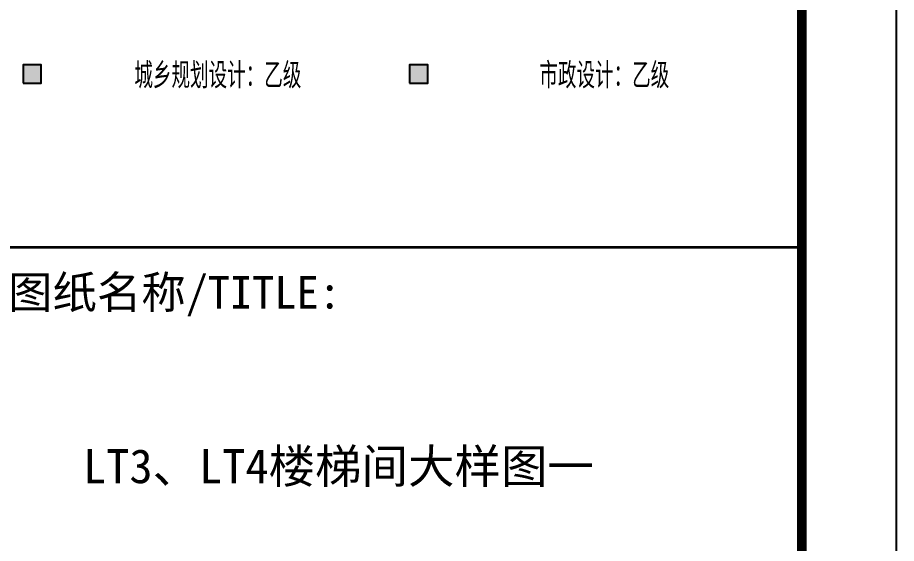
# Model space of a CAD drawing. Extents: x -737978 to 768813, y -372247 to 1140308.
# Drawn here: x 322082 to 326725, y -224282 to -221501 of the extents above; entities that cross this region are included whole.
import ezdxf
from ezdxf.enums import TextEntityAlignment as Align

# ---------------------------------------------------------------- set-up
doc = ezdxf.new("R2010")
doc.units = 0
doc.header["$LTSCALE"] = 10
doc.header["$MEASUREMENT"] = 0
doc.layers.get('0').update_dxf_attribs({"linetype": 'CONTINUOUS'})
doc.layers.add('PUB_TITLE', color=4, linetype='CONTINUOUS')
doc.styles.add('-仿宋_GB2312', font='GBENOR.shx', dxfattribs={"bigfont": 'GBCBIG.shx'})
doc.styles.add('-宋体', font='', dxfattribs={"width": 0.8})
doc.styles.get('-宋体').set_extended_font_data('SimSun')

# ---------------------------------------------------------------- blocks, each defined once
blk = doc.blocks.new('TQ1')
at = {"layer": 'PUB_TITLE'}
for points in [[(-49459.9, -395349), (-49459.9, -395214), (-49594.9, -395214), (-49594.9, -395349)], [(-46611.5, -395349), (-46611.5, -395214), (-46746.5, -395214), (-46746.5, -395349)]]:
    blk.add_hatch(color=7, dxfattribs=at).paths.add_polyline_path(points)
at = {"layer": 'PUB_TITLE', "color": 7}
for points in [[(-49594.9, -395349), (-49459.9, -395349), (-49459.9, -395214), (-49594.9, -395214)], [(-46746.5, -395349), (-46611.5, -395349), (-46611.5, -395214), (-46746.5, -395214)]]:
    blk.add_lwpolyline(points, close=True, dxfattribs=at)
at = {"layer": 'PUB_TITLE', "const_width": 20}
blk.add_lwpolyline([(-49854.8, -396558.8), (-43854.8, -396558.8)], dxfattribs=at)
at = {"layer": 'PUB_TITLE', "color": 7, "style": '-仿宋_GB2312'}
for s, p in [('城乡规划设计：乙级', (-48158.7, -395386.5)), ('市政设计：乙级', (-45310.3, -395386.5))]:
    blk.add_text(s, height=190, dxfattribs=at).set_placement(p, align=Align.CENTER)
at = {"layer": 'PUB_TITLE', "style": '-宋体'}
blk.add_text('图纸名称/TITLE:', height=240, dxfattribs=at).set_placement((-49704.8, -397011.1))

msp = doc.modelspace()

# ---------------------------------------------------------------- linework, layer by layer
at = {"layer": 'PUB_TITLE', "color": 6}
msp.add_lwpolyline([(263674.9, -238909.7), (326724.9, -238909.7), (326724.9, -209209.7), (263674.9, -209209.7)], close=True, dxfattribs=at)
at = {"layer": 'PUB_TITLE', "color": 6, "const_width": 50}
msp.add_lwpolyline([(264924.9, -238409.7), (326224.9, -238409.7), (326224.9, -209709.7), (264924.9, -209709.7)], close=True, dxfattribs=at)

# ---------------------------------------------------------------- block references
at = {"xscale": 0.716753740501642, "yscale": 0.716753740501642, "zscale": 0.716753740501642}
msp.add_blockref('TQ1', (357657.9, 61519.6), dxfattribs=at)

# ---------------------------------------------------------------- texts
at = {"layer": 'PUB_TITLE', "color": 6, "style": '-宋体'}
msp.add_text('LT3、LT4楼梯间大样图一', height=180, dxfattribs=at).set_placement((322427.8, -223963.4))

doc.saveas('drawing.dxf')
